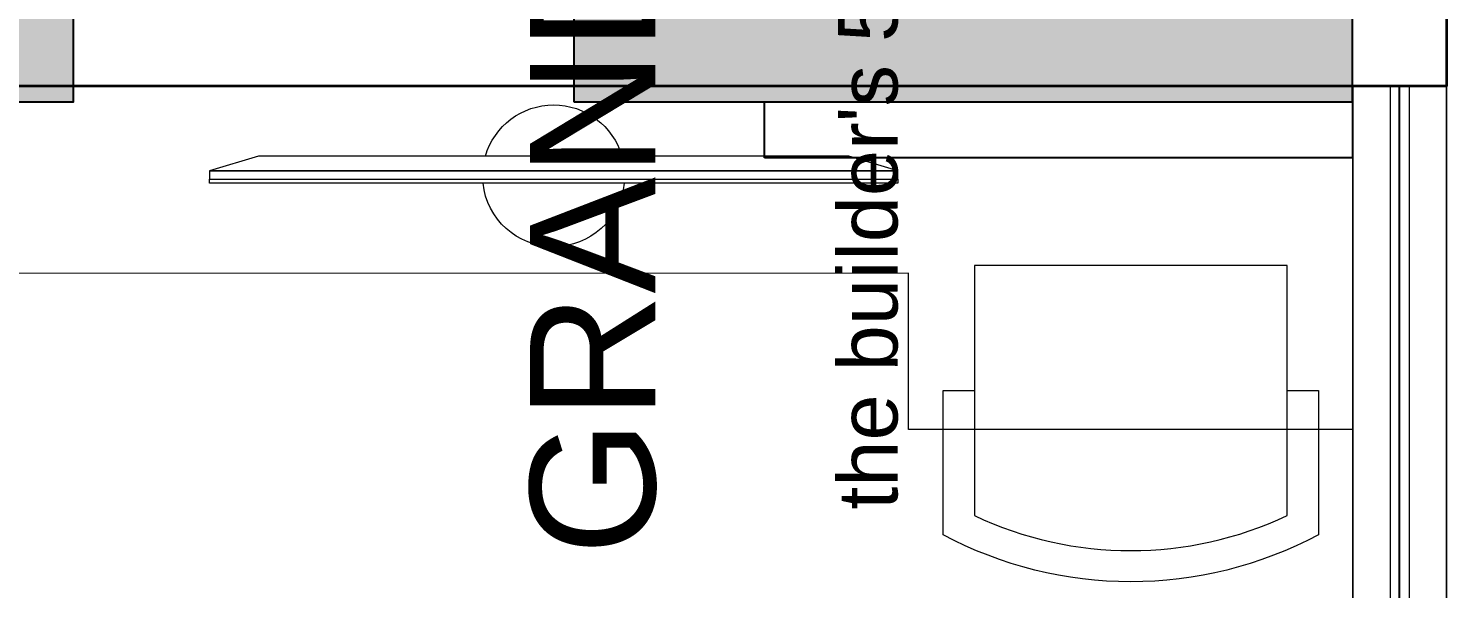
# Model space of a CAD drawing. Header units: millimetres. Extents: x 0 to 125073, y 0 to 71249.
# Drawn here: x 67632 to 69899, y 34115 to 35011 of the extents above; entities that cross this region are included whole.
import ezdxf
from ezdxf.enums import TextEntityAlignment as Align
from ezdxf.lldxf.tags import DXFTag

# ---------------------------------------------------------------- set-up
doc = ezdxf.new("R2010")
doc.units = ezdxf.units.MM
doc.layers.add('DA_BUILDING LINE', color=7, linetype='Continuous', lineweight=9, true_color=0xc2db0000)
doc.layers.add('DA_FURNITURE', color=102, linetype='Continuous', lineweight=5, true_color=0xc2666666)
for name, color, linetype, lineweight in [('DA_CARPET AREA RERA', 30, 'Continuous', 9), ('DA_WALL', 7, 'Continuous', 35), ('DA_WINDOW', 4, 'Continuous', 9)]:
    doc.layers.add(name, color=color, linetype=linetype, lineweight=lineweight)
for name, color, linetype in [('PROP-GLAZ', 4, 'CONTINUOUS'), ('PROP-SHELL', 7, 'CONTINUOUS'), ('PROP-TEXT', 3, 'CONTINUOUS'), ('PROP-WALL-NEW', 1, 'CONTINUOUS')]:
    doc.layers.add(name, color=color, linetype=linetype)
doc.styles.get("Standard").update_dxf_attribs({"font": 'arial.ttf'})
tags = doc.linetypes.add('( Hidden )', pattern=[0.375, 0.25, -0.125]).pattern_tags.tags
tags[6:7] = [DXFTag(74, 4), DXFTag(75, 0), DXFTag(340, '0'), DXFTag(46, 1.0), DXFTag(50, 0.0), DXFTag(44, 0.0), DXFTag(45, 0.0)]
tags[4:5] = [DXFTag(74, 4), DXFTag(75, 0), DXFTag(340, '0'), DXFTag(46, 1.0), DXFTag(50, 0.0), DXFTag(44, 0.0), DXFTag(45, 0.0)]

# ---------------------------------------------------------------- blocks, each defined once
blk = doc.blocks.new('GSHGJSDFGJ')
at = {"layer": 'DA_BUILDING LINE', "linetype": '( Hidden )', "ltscale": 500}
blk.add_lwpolyline([(-31143.6, 77051.5), (-31143.6, 71896.5), (-40838.6, 71896.5), (-40838.6, 75396.5), (-39638.6, 75396.5), (-39638.6, 76876.5), (-40838.6, 76876.5), (-40838.6, 76926.5), (-41088.6, 76926.5), (-41088.6, 92546.5)], dxfattribs=at)
blk = doc.blocks.new('nftujfuk')
at = {"layer": 'DA_FURNITURE', "ltscale": 5, "elevation": 0}
for points in [[(3568.3786, 921.4537), (3568.3704, 921.4537), (3568.3704, 920.0761), (3568.3786, 920.0761)], [(3568.3786, 921.4537), (3568.3949, 921.4537), (3568.3949, 920.0761), (3568.3786, 920.0761)], [(3568.4245, 921.356), (3568.4245, 920.1738), (3568.3949, 920.0761), (3568.3949, 921.4537)]]:
    blk.add_lwpolyline(points, close=True, dxfattribs=at)
at = {"layer": 'DA_FURNITURE'}
for start, end in [(95.9312, 264.0688), (286.0862, 73.9138)]:
    blk.add_arc((3568.3851, 920.7649), 0.1421, start, end, dxfattribs=at)
blk = doc.blocks.new('SRAFGADFGDFG')
at = {"layer": 'DA_FURNITURE'}
for points in [[(-31293.6, 75247), (-31293.6, 74697), (-32003.6, 74697), (-32003.6, 74947), (-33848.6, 74946.5), (-33848.6, 75246.5)], [(-31398.6, 74759.5), (-31398.6, 74959.5), (-31898.6, 74959.5), (-31898.6, 74759.5)]]:
    blk.add_lwpolyline(points, dxfattribs=at)
blk.add_lwpolyline([(-31948.6, 74759.5), (-31898.6, 74759.5), (-31898.6, 74559.5, 0.224783), (-31398.6, 74559.5), (-31398.6, 74759.5), (-31348.6, 74759.5), (-31348.6, 74528.8, -0.251481), (-31948.6, 74528.8)], format="xyb", close=True, dxfattribs=at)
at = {"layer": 'DA_FURNITURE', "xscale": -798.5297558340299, "yscale": 798.5297558340299, "zscale": 798.5297558340299, "rotation": 270}
blk.add_blockref('nftujfuk', (-767829.3, -2774358.7), dxfattribs=at)
blk = doc.blocks.new('14TH 2')
at = {"layer": 'DA_CARPET AREA RERA'}
blk.add_lwpolyline([(6316.0927, 1265.9471), (6316.0927, 1262.977), (6314.9727, 1262.9771), (6314.9727, 1261.1971), (6314.8227, 1261.1971), (6314.8227, 1258.0971), (6314.9727, 1258.0971), (6314.9727, 1257.9971), (6323.1677, 1257.9971), (6323.1677, 1261.1971), (6323.1677, 1262.8521), (6319.6477, 1262.8521), (6319.6477, 1264.1521)], dxfattribs=at)
at = {"layer": 'DA_WALL'}
blk.add_lwpolyline([(6323.3177, 1262.7721), (6323.3177, 1261.1971), (6320.6127, 1261.1971), (6320.6127, 1261.3221), (6323.1677, 1261.3221), (6323.1677, 1262.7721)], close=True, dxfattribs=at)
at = {"layer": 'DA_WINDOW'}
for points in [[(6323.3177, 1257.9971), (6323.3177, 1261.1971), (6323.1677, 1261.1971), (6323.1677, 1257.9971)], [(6323.2277, 1257.9971), (6323.2277, 1261.1971), (6323.2577, 1261.1971), (6323.2577, 1257.9971)]]:
    blk.add_lwpolyline(points, close=True, dxfattribs=at)

msp = doc.modelspace()

# ---------------------------------------------------------------- hatches: boundary and pattern name
at = {"layer": 'PROP-WALL-NEW'}
h = msp.add_hatch(color=1, dxfattribs=at)
h.dxf.hatch_style = 1
h.paths.add_polyline_path([(67331, 34894), (67704, 34894), (67704, 35044), (67331, 35044)])
h = msp.add_hatch(color=1, dxfattribs=at)
h.dxf.hatch_style = 1
h.paths.add_polyline_path([(68504, 34894), (69749, 34894), (69749, 35044), (68504, 35044)])

# ---------------------------------------------------------------- linework, layer by layer
at = {"layer": 'PROP-GLAZ'}
msp.add_line((69824, 31719), (69824, 34919), dxfattribs=at)
msp.add_lwpolyline([(68809, 34804), (68809, 34894), (69749, 34894), (69749, 34804)], close=True, dxfattribs=at)
at = {"layer": 'PROP-SHELL'}
msp.add_line((69899.22813, 34918.9767), (69899.22813, 36493.9767), dxfattribs=at)
at = {"layer": 'PROP-WALL-NEW'}
for points in [[(67331, 34894), (67704, 34894), (67704, 35044), (67331, 35044)], [(68504, 34894), (69749, 34894), (69749, 35044), (68504, 35044)]]:
    msp.add_lwpolyline(points, close=True, dxfattribs=at)

# ---------------------------------------------------------------- block references
at = {"color": 1}
msp.add_blockref('SRAFGADFGDFG', (101042.82231, -40327.54866), dxfattribs=at)
at = {"layer": 'DA_BUILDING LINE'}
msp.add_blockref('GSHGJSDFGJ', (101042.82231, -40327.54866), dxfattribs=at)
at = {"layer": 'DA_WALL', "xscale": 1000, "yscale": 1000, "zscale": 1000}
msp.add_blockref('14TH 2', (-6253418.45791, -1226278.08535), dxfattribs=at)

# ---------------------------------------------------------------- texts
at = {"layer": 'PROP-TEXT'}
for s, height, p in [("GRANDMOTHER'S BATH", 200, (68534, 35809)), ('the builder\'s 5\'-0" stretched to 9\'-0"  ·  rounded corner', 95, (68974, 35809))]:
    msp.add_text(s, height=height, rotation=90, dxfattribs=at).set_placement(p, align=Align.MIDDLE_CENTER)

doc.saveas('drawing.dxf')
